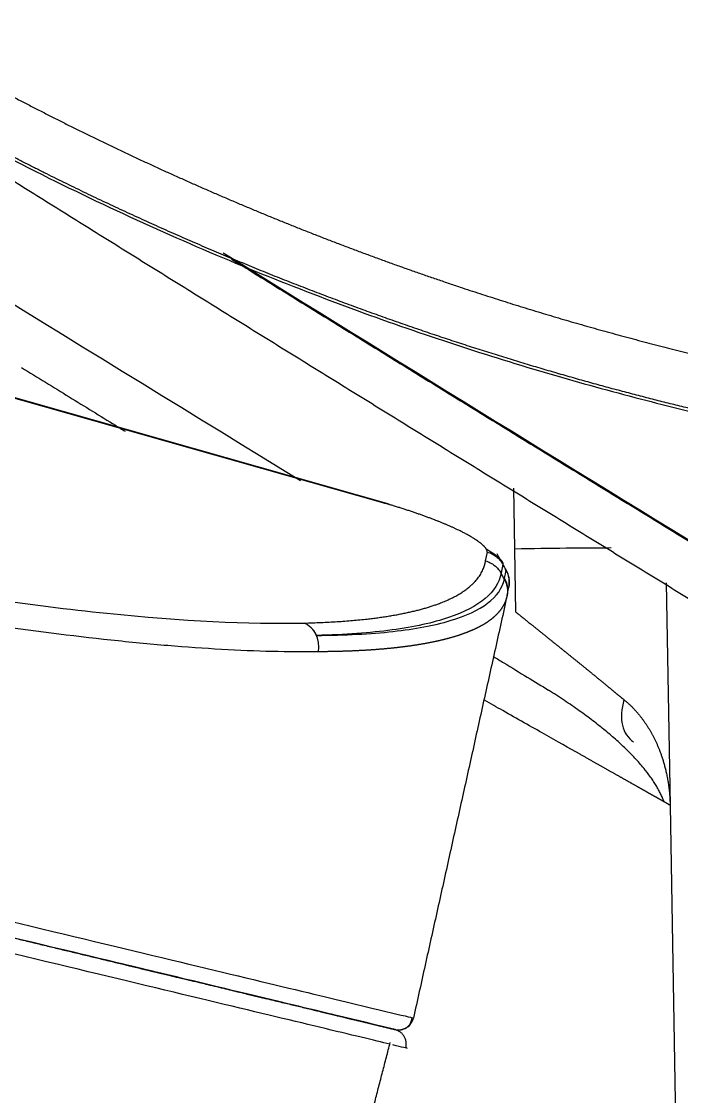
# Model space of a CAD drawing. Extents: x 86520 to 160660, y -2551 to 2752.
# Drawn here: x 89243.19 to 89256.21, y 1549.82 to 1571.03 of the extents above; entities that cross this region are included whole.
import ezdxf

# ---------------------------------------------------------------- set-up
doc = ezdxf.new("R2010")
doc.units = 0
doc.header["$LTSCALE"] = 10
doc.header["$MEASUREMENT"] = 0
doc.layers.add('1', color=7, linetype='CONTINUOUS')

msp = doc.modelspace()

# ---------------------------------------------------------------- linework, layer by layer
at = {"layer": '1', "color": 7, "linetype": 'CONTINUOUS'}
for p, q in [((89250.3235, 1561.533), (89195.0584, 1577.2226)), ((89250.4455, 1561.5062), (89195.0601, 1577.23)), ((89252.9226, 1560.6201), (89252.9016, 1561.8219)), ((89252.9443, 1559.378), (89252.9226, 1560.6201)), ((89252.3468, 1560.3869), (89252.3814, 1560.5605)), ((89252.6868, 1560.3192), (89252.652, 1560.1445)), ((89252.7219, 1560.04), (89252.7532, 1560.1974)), ((89252.7701, 1559.7005), (89252.8046, 1559.8734)), ((89255.9091, 1559.9518), (89255.9857, 1555.5626)), ((89252.7669, 1559.6857), (89252.7664, 1559.6835)), ((89252.768, 1559.6911), (89252.7669, 1559.6857)), ((89252.7701, 1559.7008), (89252.7699, 1559.7)), ((89255.9857, 1555.5626), (89256.0992, 1549.0621)), ((89247.6164, 1551.8468), (89248.0344, 1551.7465)), ((89247.6164, 1551.8466), (89247.9253, 1551.7725)), ((89248.2663, 1551.6921), (89247.692, 1551.8299)), ((89249.4086, 1551.4172), (89249.3083, 1551.4412)), ((89249.4269, 1551.4124), (89249.4313, 1551.4115)), ((89250.5569, 1551.1413), (89250.5606, 1551.1406)), ((89250.5669, 1551.1391), (89250.5706, 1551.1384))]:
    msp.add_line(p, q, dxfattribs=at)
for centre, major_axis, ratio, start_param, end_param in [((89252.8979, 1560.5677), (2.9995, 0.0524), 0.0173062, 0.8739656, 1.5622658), ((89248.6322, 1558.6863), (-0.0122, 0.4999), 0.8600443, 5.1696834, 5.9358656), ((89248.6322, 1558.6863), (0.0104, -0.4999), 0.8574085, 1.3674334, 2.7973782), ((89255.7837, 1557.6732), (0.5191, 0.8547), 0.6433046, 1.9700394, 3.1415927), ((89248.4206, 1551.6539), (1.0063, -0.2415), 0.0001291, 5.5338143, 6.2794059), ((89250.6306, 1551.4323), (0.0597, 0.294), 0.9999932, 3.106482, 4.6947316), ((89250.6269, 1551.4331), (0.0588, 0.2942), 0.9999943, 3.1032204, 3.1373672)]:
    msp.add_ellipse(centre, major_axis=major_axis, ratio=ratio, start_param=start_param, end_param=end_param, dxfattribs=at)
for points, degree, knots in [([(89145.2461, 1625.8156), (89150.4221, 1624.6563), (89155.3331, 1622.8892), (89162.3215, 1619.3717), (89164.5872, 1618.0531), (89168.9856, 1615.1106), (89171.0912, 1613.4787), (89181.798, 1605.634), (89190.4889, 1599.5472), (89215.4795, 1582.652), (89232.0111, 1572.193), (89248.6999, 1561.9708)], 3, [0, 0, 0, 0, 0.1300792, 0.1300792, 0.1951188, 0.1951188, 0.2601584, 0.2601584, 0.5203167, 0.5203167, 1, 1, 1, 1]), ([(89259.8546, 1557.4987), (89259.681, 1557.6046), (89259.3338, 1557.8163), (89258.8132, 1558.134), (89258.2926, 1558.4519), (89257.7722, 1558.77), (89257.2518, 1559.0883), (89256.7316, 1559.4067), (89256.2114, 1559.7253), (89255.6913, 1560.0441), (89255.1713, 1560.363), (89254.6515, 1560.6821), (89254.1317, 1561.0014), (89253.612, 1561.3209), (89253.0925, 1561.6406), (89252.573, 1561.9604), (89252.0536, 1562.2804), (89251.5344, 1562.6006), (89251.0152, 1562.921), (89250.4962, 1563.2416), (89249.9772, 1563.5624), (89249.4584, 1563.8833), (89248.9397, 1564.2045), (89248.4211, 1564.5258), (89247.9026, 1564.8474), (89247.3842, 1565.1691), (89246.866, 1565.491), (89246.3478, 1565.8131), (89245.8298, 1566.1354), (89245.3119, 1566.4579), (89244.7941, 1566.7806), (89244.2764, 1567.1035), (89243.7588, 1567.4267), (89243.2414, 1567.75), (89242.7241, 1568.0735), (89242.2069, 1568.3972), (89241.6898, 1568.7211), (89241.1729, 1569.0453), (89240.6561, 1569.3696), (89240.1394, 1569.6942), (89239.6228, 1570.019), (89239.1064, 1570.3439), (89238.5901, 1570.6691), (89238.0739, 1570.9946), (89237.5579, 1571.3202), (89237.042, 1571.646), (89236.5262, 1571.9721), (89236.0106, 1572.2984), (89235.4951, 1572.6249), (89234.9797, 1572.9516), (89234.4645, 1573.2786), (89233.9494, 1573.6058), (89233.4345, 1573.9332), (89232.9197, 1574.2608), (89232.405, 1574.5887), (89231.8905, 1574.9167), (89231.3762, 1575.2451), (89230.8619, 1575.5736), (89230.3479, 1575.9024), (89229.8339, 1576.2314), (89229.3202, 1576.5607), (89228.8065, 1576.8902), (89228.2931, 1577.2199), (89227.7797, 1577.5499), (89227.2666, 1577.8801), (89226.7535, 1578.2106), (89226.2407, 1578.5413), (89225.728, 1578.8722), (89225.2154, 1579.2034), (89224.703, 1579.5349), (89224.1908, 1579.8665), (89223.6787, 1580.1985), (89223.1668, 1580.5307), (89222.655, 1580.8631), (89222.1434, 1581.1958), (89221.632, 1581.5288), (89221.0736, 1581.8927), (89220.4681, 1582.2879), (89219.8156, 1582.7143), (89219.1631, 1583.1414), (89218.5106, 1583.569), (89217.8582, 1583.9973), (89217.2057, 1584.4262), (89216.5533, 1584.8558), (89215.9009, 1585.286), (89215.2485, 1585.7168), (89214.5961, 1586.1483), (89213.9438, 1586.5804), (89213.2915, 1587.0132), (89212.6393, 1587.4466), (89211.9871, 1587.8807), (89211.335, 1588.3155), (89210.6829, 1588.7509), (89210.0309, 1589.187), (89209.3789, 1589.6238), (89208.727, 1590.0612), (89208.0752, 1590.4994), (89207.4235, 1590.9382), (89206.7718, 1591.3778), (89206.1202, 1591.818), (89205.4687, 1592.259), (89204.8172, 1592.7007), (89204.1659, 1593.1431), (89203.5147, 1593.5862), (89202.8635, 1594.03), (89202.2125, 1594.4745), (89201.5615, 1594.9198), (89200.9107, 1595.3659), (89200.26, 1595.8127), (89199.6094, 1596.2602), (89198.9589, 1596.7085), (89198.3086, 1597.1575), (89197.6583, 1597.6073), (89197.0083, 1598.0579), (89196.3583, 1598.5092), (89195.7085, 1598.9613), (89195.0588, 1599.4142), (89194.4093, 1599.8679), (89193.7599, 1600.3223), (89193.1107, 1600.7776), (89192.4616, 1601.2337), (89191.8128, 1601.6906), (89191.164, 1602.1482), (89190.5155, 1602.6067), (89189.8671, 1603.066), (89189.2189, 1603.5262), (89188.5709, 1603.9872), (89187.923, 1604.449), (89187.2754, 1604.9116), (89186.6279, 1605.3751), (89185.9807, 1605.8394), (89185.3337, 1606.3046), (89184.6868, 1606.7707), (89184.0402, 1607.2375), (89183.6094, 1607.5494), (89183.394, 1607.7054)], 3, [0, 0, 0, 0, 0.006663, 0.0133262, 0.0199895, 0.0266528, 0.0333163, 0.0399799, 0.0466436, 0.0533074, 0.0599714, 0.0666354, 0.0732995, 0.0799637, 0.0866281, 0.0932925, 0.099957, 0.1066217, 0.1132864, 0.1199512, 0.1266161, 0.1332811, 0.1399462, 0.1466114, 0.1532767, 0.1599421, 0.1666076, 0.1732731, 0.1799388, 0.1866045, 0.1932703, 0.1999362, 0.2066022, 0.2132683, 0.2199345, 0.2266007, 0.233267, 0.2399334, 0.2465999, 0.2532665, 0.2599332, 0.2665999, 0.2732667, 0.2799336, 0.2866006, 0.2932676, 0.2999347, 0.3066019, 0.3132692, 0.3199365, 0.326604, 0.3332715, 0.339939, 0.3466067, 0.3532744, 0.3599422, 0.3666101, 0.373278, 0.3799461, 0.3866141, 0.3932823, 0.3999506, 0.4066189, 0.4132872, 0.4199557, 0.4266242, 0.4332928, 0.4399615, 0.4466302, 0.4532991, 0.459968, 0.4666369, 0.473306, 0.4799751, 0.4866442, 0.4933135, 0.4999828, 0.5084982, 0.5170173, 0.5255401, 0.5340666, 0.5425968, 0.5511307, 0.5596683, 0.5682096, 0.5767546, 0.5853033, 0.5938556, 0.6024117, 0.6109714, 0.6195349, 0.628102, 0.6366728, 0.6452473, 0.6538255, 0.6624074, 0.670993, 0.6795822, 0.6881752, 0.6967719, 0.7053722, 0.7139763, 0.722584, 0.7311955, 0.7398106, 0.7484295, 0.757052, 0.7656783, 0.7743083, 0.7829419, 0.7915793, 0.8002204, 0.8088653, 0.8175138, 0.8261661, 0.8348221, 0.8434819, 0.8521453, 0.8608125, 0.8694835, 0.8781582, 0.8868366, 0.8955188, 0.9042048, 0.9128945, 0.921588, 0.9302853, 0.9389864, 0.9476912, 0.9563998, 0.9651122, 0.9738285, 0.9825485, 0.9912723, 1, 1, 1, 1]), ([(89238.8452, 1571.9644), (89238.8783, 1571.9434), (89238.9443, 1571.9015), (89239.0437, 1571.8388), (89239.1432, 1571.7763), (89239.2429, 1571.714), (89239.3428, 1571.6518), (89239.4428, 1571.5898), (89239.5431, 1571.5279), (89239.6435, 1571.4662), (89239.7441, 1571.4047), (89239.8449, 1571.3434), (89239.9459, 1571.2822), (89240.0471, 1571.2212), (89240.1484, 1571.1603), (89240.25, 1571.0997), (89240.3517, 1571.0391), (89240.4536, 1570.9788), (89240.5556, 1570.9186), (89240.6579, 1570.8587), (89240.7603, 1570.7988), (89240.863, 1570.7392), (89240.9658, 1570.6797), (89241.0687, 1570.6204), (89241.1719, 1570.5613), (89241.2752, 1570.5024), (89241.3787, 1570.4436), (89241.4824, 1570.385), (89241.5863, 1570.3266), (89241.6904, 1570.2683), (89241.7946, 1570.2103), (89241.899, 1570.1524), (89242.0035, 1570.0947), (89242.1083, 1570.0372), (89242.2132, 1569.9798), (89242.3183, 1569.9227), (89242.4236, 1569.8657), (89242.529, 1569.8089), (89242.6347, 1569.7523), (89242.7405, 1569.6958), (89242.8464, 1569.6396), (89242.9526, 1569.5835), (89243.0589, 1569.5277), (89243.1653, 1569.472), (89243.272, 1569.4165), (89243.3788, 1569.3611), (89243.4858, 1569.306), (89243.593, 1569.2511), (89243.7003, 1569.1963), (89243.8078, 1569.1418), (89243.9155, 1569.0874), (89244.0233, 1569.0332), (89244.1313, 1568.9792), (89244.2395, 1568.9254), (89244.3478, 1568.8718), (89244.4563, 1568.8184), (89244.5649, 1568.7652), (89244.6738, 1568.7121), (89244.7828, 1568.6593), (89244.8919, 1568.6067), (89245.0012, 1568.5542), (89245.1107, 1568.502), (89245.2204, 1568.4499), (89245.3302, 1568.3981), (89245.4402, 1568.3464), (89245.5503, 1568.295), (89245.6606, 1568.2437), (89245.771, 1568.1927), (89245.8817, 1568.1418), (89245.9924, 1568.0912), (89246.1034, 1568.0407), (89246.2145, 1567.9905), (89246.3257, 1567.9404), (89246.4371, 1567.8906), (89246.5487, 1567.8409), (89246.6604, 1567.7915), (89246.7723, 1567.7423), (89246.8843, 1567.6933), (89246.9965, 1567.6445), (89247.1088, 1567.5959), (89247.2213, 1567.5475), (89247.334, 1567.4993), (89247.4468, 1567.4513), (89247.5598, 1567.4035), (89247.6729, 1567.356), (89247.7861, 1567.3086), (89247.8995, 1567.2615), (89248.0131, 1567.2146), (89248.1268, 1567.1679), (89248.2407, 1567.1214), (89248.3547, 1567.0751), (89248.4689, 1567.029), (89248.5832, 1566.9832), (89248.6976, 1566.9375), (89248.8123, 1566.8921), (89248.927, 1566.8469), (89249.0419, 1566.8019), (89249.157, 1566.7572), (89249.2722, 1566.7126), (89249.3875, 1566.6683), (89249.503, 1566.6242), (89249.6186, 1566.5803), (89249.7344, 1566.5367), (89249.8503, 1566.4932), (89249.9664, 1566.45), (89250.0826, 1566.407), (89250.1989, 1566.3643), (89250.3154, 1566.3217), (89250.432, 1566.2794), (89250.5488, 1566.2373), (89250.6657, 1566.1955), (89250.7828, 1566.1538), (89250.8999, 1566.1124), (89251.0173, 1566.0713), (89251.1347, 1566.0303), (89251.2523, 1565.9896), (89251.3701, 1565.9491), (89251.488, 1565.9089), (89251.606, 1565.8688), (89251.7241, 1565.829), (89251.8684, 1565.7808), (89252.039, 1565.7243), (89252.2362, 1565.6597), (89252.4339, 1565.5958), (89252.6321, 1565.5325), (89252.8309, 1565.4698), (89253.0303, 1565.4076), (89253.2302, 1565.3461), (89253.4307, 1565.2852), (89253.6317, 1565.2249), (89253.8333, 1565.1652), (89254.0355, 1565.1062), (89254.2381, 1565.0478), (89254.4414, 1564.99), (89254.6451, 1564.9328), (89254.8494, 1564.8763), (89255.0542, 1564.8204), (89255.2596, 1564.7651), (89255.4655, 1564.7105), (89255.6719, 1564.6566), (89255.8789, 1564.6033), (89256.0863, 1564.5507), (89256.2943, 1564.4987), (89256.5028, 1564.4474), (89256.7118, 1564.3968), (89256.9213, 1564.3468), (89257.1314, 1564.2975), (89257.3419, 1564.2489), (89257.5529, 1564.201), (89257.7645, 1564.1538), (89257.9765, 1564.1072), (89258.189, 1564.0614), (89258.4021, 1564.0163), (89258.6156, 1563.9718), (89258.8295, 1563.9281), (89259.044, 1563.8851), (89259.2589, 1563.8429), (89259.4743, 1563.8013), (89259.6902, 1563.7605), (89259.9065, 1563.7204), (89260.1233, 1563.6811), (89260.3405, 1563.6425), (89260.5582, 1563.6047), (89260.7764, 1563.5676), (89260.9949, 1563.5313), (89261.2139, 1563.4958), (89261.4334, 1563.461), (89261.6532, 1563.427), (89261.8735, 1563.3938), (89262.0942, 1563.3613), (89262.3154, 1563.3297), (89262.5369, 1563.2989), (89262.7588, 1563.2688), (89262.9812, 1563.2396), (89263.2039, 1563.2112), (89263.4271, 1563.1836), (89263.6506, 1563.1568), (89263.8745, 1563.1308), (89264.0988, 1563.1057), (89264.3235, 1563.0814), (89264.5485, 1563.058), (89264.7739, 1563.0354), (89264.9997, 1563.0137), (89265.2258, 1562.9928), (89265.4523, 1562.9728), (89265.6791, 1562.9536), (89265.8305, 1562.9416), (89265.9062, 1562.9356)], 3, [0, 0, 0, 0, 0.0040735, 0.0081495, 0.012228, 0.0163089, 0.0203922, 0.024478, 0.0285662, 0.0326568, 0.0367499, 0.0408454, 0.0449433, 0.0490436, 0.0531463, 0.0572514, 0.0613589, 0.0654688, 0.0695811, 0.0736958, 0.0778129, 0.0819323, 0.0860541, 0.0901783, 0.0943048, 0.0984337, 0.102565, 0.1066986, 0.1108345, 0.1149728, 0.1191134, 0.1232563, 0.1274015, 0.1315491, 0.135699, 0.1398511, 0.1440056, 0.1481624, 0.1523214, 0.1564828, 0.1606464, 0.1648123, 0.1689805, 0.1731509, 0.1773236, 0.1814986, 0.1856758, 0.1898552, 0.1940369, 0.1982209, 0.202407, 0.2065954, 0.2107859, 0.2149787, 0.2191737, 0.2233709, 0.2275703, 0.2317719, 0.2359757, 0.2401816, 0.2443897, 0.2486, 0.2528125, 0.2570271, 0.2612438, 0.2654627, 0.2696838, 0.2739069, 0.2781322, 0.2823597, 0.2865892, 0.2908208, 0.2950546, 0.2992905, 0.3035284, 0.3077684, 0.3120106, 0.3162548, 0.320501, 0.3247494, 0.3289998, 0.3332522, 0.3375067, 0.3417633, 0.3460219, 0.3502825, 0.3545451, 0.3588098, 0.3630765, 0.3673452, 0.3716159, 0.3758886, 0.3801633, 0.3844399, 0.3887186, 0.3929992, 0.3972818, 0.4015664, 0.405853, 0.4101415, 0.4144319, 0.4187243, 0.4230187, 0.427315, 0.4316133, 0.4359135, 0.4402157, 0.4445198, 0.4488258, 0.4531338, 0.4574437, 0.4617555, 0.4660692, 0.4703849, 0.4747025, 0.479022, 0.4833434, 0.4876667, 0.491992, 0.4963191, 0.5006482, 0.5078347, 0.5150336, 0.5222448, 0.5294683, 0.5367042, 0.5439522, 0.5512126, 0.5584851, 0.5657698, 0.5730667, 0.5803757, 0.5876969, 0.5950301, 0.6023754, 0.6097328, 0.6171021, 0.6244835, 0.6318769, 0.6392822, 0.6466994, 0.6541285, 0.6615695, 0.6690224, 0.6764871, 0.6839636, 0.6914518, 0.6989519, 0.7064636, 0.7139871, 0.7215221, 0.7290688, 0.7366269, 0.7441965, 0.7517775, 0.7593698, 0.7669733, 0.774588, 0.7822138, 0.7898507, 0.7974986, 0.8051574, 0.812827, 0.8205075, 0.8281987, 0.8359006, 0.8436131, 0.8513361, 0.8590696, 0.8668136, 0.8745679, 0.8823326, 0.8901075, 0.8978925, 0.9056877, 0.913493, 0.9213083, 0.9291336, 0.9369687, 0.9448137, 0.9526685, 0.9605331, 0.9684073, 0.9762911, 0.9841846, 0.9920876, 1, 1, 1, 1]), ([(89238.268, 1571.0247), (89239.0063, 1570.5558), (89239.7427, 1570.1108), (89241.2073, 1569.2666), (89241.9355, 1568.8675), (89243.3794, 1568.1132), (89244.0952, 1567.7579), (89245.5107, 1567.0889), (89246.2104, 1566.7751), (89247.5904, 1566.1863), (89248.2706, 1565.9113), (89249.6088, 1565.3974), (89250.2668, 1565.1585), (89251.5577, 1564.7138), (89252.1908, 1564.5081), (89253.4298, 1564.1268), (89254.0358, 1563.9513), (89255.2189, 1563.6277), (89255.7961, 1563.4795), (89256.9199, 1563.2078), (89257.4667, 1563.0841), (89258.5287, 1562.8586), (89259.0438, 1562.7566), (89260.0417, 1562.5719), (89260.5243, 1562.489), (89261.4564, 1562.3399), (89261.9058, 1562.2737), (89262.7708, 1562.1553), (89263.1864, 1562.1033), (89263.9835, 1562.0111), (89264.3649, 1561.9711), (89265.0934, 1561.901), (89265.4404, 1561.871), (89265.7702, 1561.845)], 3, [0, 0, 0, 0, 0.0625, 0.0625, 0.125, 0.125, 0.1875, 0.1875, 0.25, 0.25, 0.3125, 0.3125, 0.375, 0.375, 0.4375, 0.4375, 0.5, 0.5, 0.5625, 0.5625, 0.625, 0.625, 0.6875, 0.6875, 0.75, 0.75, 0.8125, 0.8125, 0.875, 0.875, 0.9375, 0.9375, 1, 1, 1, 1]), ([(89265.7998, 1561.8925), (89265.7701, 1561.8948), (89265.7104, 1561.8995), (89265.6204, 1561.9068), (89265.5296, 1561.9143), (89265.4379, 1561.922), (89265.3454, 1561.9299), (89265.252, 1561.938), (89265.1577, 1561.9464), (89265.0626, 1561.9549), (89264.9667, 1561.9637), (89264.8699, 1561.9728), (89264.7722, 1561.9821), (89264.6737, 1561.9916), (89264.5744, 1562.0014), (89264.4741, 1562.0114), (89264.3731, 1562.0217), (89264.2712, 1562.0322), (89264.1684, 1562.043), (89264.0648, 1562.0541), (89263.9603, 1562.0655), (89263.855, 1562.0771), (89263.7488, 1562.089), (89263.6418, 1562.1012), (89263.534, 1562.1137), (89263.4253, 1562.1265), (89263.3157, 1562.1396), (89263.2053, 1562.153), (89263.0941, 1562.1667), (89262.982, 1562.1808), (89262.8691, 1562.1951), (89262.7553, 1562.2098), (89262.6407, 1562.2248), (89262.5253, 1562.2402), (89262.409, 1562.2559), (89262.2919, 1562.2719), (89262.1739, 1562.2883), (89262.0551, 1562.305), (89261.9355, 1562.3222), (89261.815, 1562.3396), (89261.6937, 1562.3575), (89261.5716, 1562.3757), (89261.4486, 1562.3943), (89261.3249, 1562.4133), (89261.2002, 1562.4327), (89261.0748, 1562.4525), (89260.9485, 1562.4727), (89260.8215, 1562.4933), (89260.6935, 1562.5144), (89260.5648, 1562.5358), (89260.4353, 1562.5577), (89260.3049, 1562.58), (89260.1737, 1562.6027), (89260.0417, 1562.6259), (89259.9089, 1562.6495), (89259.7753, 1562.6736), (89259.6409, 1562.6982), (89259.5056, 1562.7232), (89259.3696, 1562.7487), (89259.2328, 1562.7747), (89259.0951, 1562.8011), (89258.9567, 1562.828), (89258.8174, 1562.8555), (89258.6774, 1562.8834), (89258.5366, 1562.9119), (89258.3949, 1562.9408), (89258.2525, 1562.9703), (89258.1093, 1563.0003), (89257.9654, 1563.0308), (89257.8206, 1563.0619), (89257.6751, 1563.0935), (89257.5287, 1563.1257), (89257.3816, 1563.1584), (89257.2338, 1563.1917), (89257.0851, 1563.2255), (89256.9357, 1563.26), (89256.7856, 1563.295), (89256.6347, 1563.3306), (89256.483, 1563.3668), (89256.3305, 1563.4035), (89256.1774, 1563.4409), (89256.0234, 1563.4789), (89255.8687, 1563.5176), (89255.7133, 1563.5568), (89255.5572, 1563.5967), (89255.4003, 1563.6372), (89255.2426, 1563.6784), (89255.0843, 1563.7202), (89254.9252, 1563.7626), (89254.7654, 1563.8058), (89254.6049, 1563.8496), (89254.4436, 1563.8941), (89254.2817, 1563.9392), (89254.119, 1563.9851), (89253.9556, 1564.0316), (89253.7916, 1564.0789), (89253.6268, 1564.1268), (89253.4614, 1564.1755), (89253.2953, 1564.2249), (89253.1284, 1564.275), (89252.9609, 1564.3259), (89252.7928, 1564.3775), (89252.6239, 1564.4298), (89252.4544, 1564.4829), (89252.2843, 1564.5368), (89252.1134, 1564.5914), (89251.942, 1564.6468), (89251.7699, 1564.703), (89251.5971, 1564.76), (89251.4237, 1564.8177), (89251.2497, 1564.8763), (89251.075, 1564.9357), (89250.8998, 1564.9959), (89250.7239, 1565.0569), (89250.5474, 1565.1187), (89250.3703, 1565.1814), (89250.1925, 1565.2449), (89250.0142, 1565.3092), (89249.8354, 1565.3744), (89249.6559, 1565.4405), (89249.4758, 1565.5074), (89249.2952, 1565.5752), (89249.114, 1565.6439), (89248.9323, 1565.7135), (89248.75, 1565.7839), (89248.5671, 1565.8553), (89248.3837, 1565.9275), (89248.1998, 1566.0007), (89248.0154, 1566.0748), (89247.8304, 1566.1498), (89247.6449, 1566.2257), (89247.4589, 1566.3026), (89247.2724, 1566.3804), (89247.0854, 1566.4592), (89246.8979, 1566.5389), (89246.71, 1566.6195), (89246.5215, 1566.7012), (89246.3326, 1566.7838), (89246.1433, 1566.8674), (89245.9535, 1566.9519), (89245.7632, 1567.0375), (89245.5725, 1567.124), (89245.3814, 1567.2116), (89245.1898, 1567.3002), (89244.9979, 1567.3897), (89244.8055, 1567.4803), (89244.6127, 1567.5719), (89244.4195, 1567.6646), (89244.226, 1567.7583), (89244.0321, 1567.853), (89243.8378, 1567.9488), (89243.6431, 1568.0456), (89243.4482, 1568.1435), (89243.2528, 1568.2424), (89243.0571, 1568.3424), (89242.8612, 1568.4435), (89242.6648, 1568.5457), (89242.4682, 1568.6489), (89242.2713, 1568.7533), (89242.0741, 1568.8587), (89241.8766, 1568.9652), (89241.6789, 1569.0728), (89241.4808, 1569.1816), (89241.2826, 1569.2914), (89241.084, 1569.4024), (89240.8853, 1569.5145), (89240.6863, 1569.6277), (89240.4871, 1569.742), (89240.2877, 1569.8575), (89240.0881, 1569.9741), (89239.8884, 1570.0919), (89239.6884, 1570.2108), (89239.4883, 1570.3309), (89239.288, 1570.4521), (89239.0876, 1570.5745), (89238.887, 1570.698), (89238.6863, 1570.8228), (89238.4855, 1570.9486), (89238.3518, 1571.0333), (89238.2849, 1571.0757)], 3, [0, 0, 0, 0, 0.0030521, 0.006134, 0.0092454, 0.0123866, 0.0155575, 0.018758, 0.0219883, 0.0252483, 0.028538, 0.0318575, 0.0352067, 0.0385856, 0.0419944, 0.0454329, 0.0489012, 0.0523993, 0.0559272, 0.0594849, 0.0630724, 0.0666898, 0.070337, 0.074014, 0.0777209, 0.0814576, 0.0852243, 0.0890207, 0.0928471, 0.0967034, 0.1005895, 0.1045056, 0.1084515, 0.1124274, 0.1164332, 0.1204689, 0.1245345, 0.1286301, 0.1327556, 0.136911, 0.1410964, 0.1453117, 0.149557, 0.1538323, 0.1581375, 0.1624727, 0.1668378, 0.1712329, 0.175658, 0.180113, 0.184598, 0.189113, 0.1936579, 0.1982329, 0.2028377, 0.2074726, 0.2121374, 0.2168322, 0.221557, 0.2263117, 0.2310964, 0.235911, 0.2407556, 0.2456301, 0.2505346, 0.255469, 0.2604333, 0.2654276, 0.2704518, 0.2755059, 0.2805899, 0.2857038, 0.2908476, 0.2960213, 0.3012248, 0.3064582, 0.3117215, 0.3170146, 0.3223375, 0.3276902, 0.3330728, 0.3384851, 0.3439272, 0.3493991, 0.3549007, 0.360432, 0.3659931, 0.3715838, 0.3772042, 0.3828543, 0.388534, 0.3942433, 0.3999823, 0.4057508, 0.4115488, 0.4173765, 0.4232336, 0.4291202, 0.4350362, 0.4409817, 0.4469566, 0.4529609, 0.4589946, 0.4650576, 0.4711498, 0.4772714, 0.4834222, 0.4896021, 0.4958113, 0.5020496, 0.508317, 0.5146135, 0.520939, 0.5272935, 0.533677, 0.5400894, 0.5465307, 0.5530008, 0.5594997, 0.5660274, 0.5725838, 0.5791689, 0.5857826, 0.5924249, 0.5990957, 0.605795, 0.6125228, 0.6192789, 0.6260634, 0.6328762, 0.6397172, 0.6465864, 0.6534837, 0.6604091, 0.6673626, 0.6743439, 0.6813532, 0.6883904, 0.6954553, 0.7025479, 0.7096682, 0.7168161, 0.7239915, 0.7311943, 0.7384246, 0.7456822, 0.752967, 0.7602791, 0.7676182, 0.7749844, 0.7823776, 0.7897977, 0.7972445, 0.8047182, 0.8122185, 0.8197453, 0.8272987, 0.8348785, 0.8424846, 0.850117, 0.8577756, 0.8654602, 0.8731708, 0.8809074, 0.8886697, 0.8964578, 0.9042715, 0.9121108, 0.9199755, 0.9278655, 0.9357808, 0.9437212, 0.9516867, 0.9596772, 0.9676925, 0.9757325, 0.9837972, 0.9918864, 1, 1, 1, 1]), ([(89247.3372, 1566.3401), (89247.4475, 1566.2716), (89247.723, 1566.1005), (89248.1641, 1565.8269), (89248.6608, 1565.519), (89249.1584, 1565.2108), (89249.657, 1564.9022), (89250.1566, 1564.5932), (89250.6571, 1564.2838), (89251.1587, 1563.9741), (89251.6613, 1563.664), (89252.1648, 1563.3535), (89252.6694, 1563.0427), (89253.1749, 1562.7315), (89253.6814, 1562.4199), (89254.1889, 1562.1079), (89254.6974, 1561.7956), (89255.2068, 1561.4828), (89255.7173, 1561.1697), (89256.2287, 1560.8563), (89256.7412, 1560.5424), (89257.2546, 1560.2282), (89257.769, 1559.9136), (89258.2844, 1559.5986), (89258.8007, 1559.2832), (89259.3181, 1558.9675), (89259.8364, 1558.6514), (89260.1823, 1558.4406), (89260.3554, 1558.3351)], 3, [0, 0, 0, 0, 0.0255003, 0.0636673, 0.101902, 0.1402045, 0.1785748, 0.2170129, 0.2555187, 0.2940922, 0.3327336, 0.3714426, 0.4102195, 0.4490641, 0.4879764, 0.5269565, 0.5660043, 0.6051198, 0.6443031, 0.6835541, 0.7228729, 0.7622593, 0.8017135, 0.8412354, 0.880825, 0.9204823, 0.9602073, 1, 1, 1, 1]), ([(89243.1949, 1564.2029), (89243.1957, 1564.2024), (89243.512, 1564.0074), (89244.135, 1563.6234), (89244.8109, 1563.2074), (89245.1744, 1562.9838), (89245.2377, 1562.9449)], 3, [0, 0, 0, 0, 0.0011923, 0.4562443, 0.9050677, 1, 1, 1, 1]), ([(89228.0753, 1562.8292), (89232.1687, 1561.6659), (89236.2974, 1560.7024), (89241.6861, 1559.7491), (89243.3798, 1559.5066), (89246.3698, 1559.2017), (89247.6671, 1559.137), (89248.7671, 1559.1599)], 3, [0, 0, 0, 0, 0.5, 0.5, 0.75, 0.75, 1, 1, 1, 1]), ([(89249.0541, 1558.5941), (89248.4676, 1558.5848), (89247.8261, 1558.6007), (89246.7965, 1558.6589), (89246.442, 1558.684), (89245.7129, 1558.745), (89245.3382, 1558.781), (89244.1875, 1558.9043), (89243.3851, 1559.007), (89242.1443, 1559.188), (89241.7245, 1559.2529), (89241.0872, 1559.3565), (89240.7667, 1559.4099), (89240.3899, 1559.4748), (89240.2008, 1559.508), (89240.106, 1559.5247), (89240.0586, 1559.5331), (89240.0349, 1559.5373), (89240.0231, 1559.5394), (89240.0171, 1559.5405), (89240.0142, 1559.541), (89240.0129, 1559.5412), (89240.0121, 1559.5414), (89240.0117, 1559.5414), (89239.0863, 1559.7062), (89238.1301, 1559.8911), (89236.1708, 1560.2979), (89234.1649, 1560.7415), (89232.1014, 1561.25), (89230.0268, 1561.7867), (89228.9839, 1562.0692), (89227.9443, 1562.3637)], 3, [0, 0, 0, 0, 0.125, 0.125, 0.1875, 0.1875, 0.25, 0.25, 0.375, 0.375, 0.4375, 0.4375, 0.46875, 0.484375, 0.4921875, 0.4960938, 0.4980469, 0.4990234, 0.4995117, 0.4997559, 0.4998779, 0.499939, 0.499939, 0.5, 0.5, 0.625, 0.625, 0.75, 0.875, 0.875, 1, 1, 1, 1]), ([(89252.3805, 1560.5608), (89252.38, 1560.5994), (89252.3022, 1560.6973), (89252.1512, 1560.8106), (89251.9298, 1560.9373), (89251.7887, 1561.0042), (89251.5016, 1561.1402), (89251.1228, 1561.277), (89250.7388, 1561.4157), (89250.3235, 1561.533)], 2, [0, 0, 0, 0.125, 0.25, 0.375, 0.5, 0.5, 0.75, 0.75, 1, 1, 1]), ([(89252.3692, 1560.6151), (89252.425, 1560.583), (89252.4737, 1560.5522), (89252.6316, 1560.4411), (89252.6908, 1560.3717), (89252.6861, 1560.3203)], 3, [0, 0, 0, 0, 0.2625369, 0.2625369, 1, 1, 1, 1]), ([(89252.3805, 1560.5608), (89252.4119, 1560.5522), (89252.4431, 1560.5403), (89252.503, 1560.5103), (89252.5317, 1560.4921), (89252.5847, 1560.4504), (89252.609, 1560.4268), (89252.6519, 1560.3759), (89252.6705, 1560.3486), (89252.686, 1560.3204)], 3, [0, 0, 0, 0, 0.25, 0.25, 0.5, 0.5, 0.75, 0.75, 1, 1, 1, 1]), ([(89248.7671, 1559.1599), (89249.5974, 1559.1802), (89250.2446, 1559.2693), (89250.8879, 1559.3579), (89251.7911, 1559.6683), (89252.2972, 1560.1068), (89252.3468, 1560.3869)], 2, [0, 0, 0, 0.25, 0.25, 0.5, 0.75, 1, 1, 1]), ([(89252.3468, 1560.3869), (89252.3791, 1560.3778), (89252.4104, 1560.3655), (89252.4699, 1560.3351), (89252.4981, 1560.3169), (89252.5504, 1560.2754), (89252.5744, 1560.252), (89252.6172, 1560.2011), (89252.6361, 1560.1735), (89252.6519, 1560.1444)], 3, [0, 0, 0, 0, 0.25, 0.25, 0.5, 0.5, 0.75, 0.75, 1, 1, 1, 1]), ([(89252.652, 1560.1445), (89252.5832, 1559.7706), (89252.229, 1559.4753), (89251.3095, 1559.164), (89250.9384, 1559.0826), (89250.0696, 1558.9653), (89249.572, 1558.9294), (89249.0126, 1558.9165)], 3, [0, 0, 0, 0, 0.5, 0.5, 0.75, 0.75, 1, 1, 1, 1]), ([(89249.0126, 1558.9165), (89249.5765, 1558.9195), (89250.0791, 1558.9454), (89250.9584, 1559.0426), (89251.3352, 1559.1138), (89252.2721, 1559.3944), (89252.6384, 1559.6692), (89252.7182, 1560.0229)], 3, [0, 0, 0, 0, 0.25, 0.25, 0.5, 0.5, 1, 1, 1, 1]), ([(89252.7219, 1560.04), (89252.7499, 1559.9886), (89252.7686, 1559.9322), (89252.785, 1559.8168), (89252.7827, 1559.7577), (89252.7701, 1559.7008)], 3, [0, 0, 0, 0, 0.5, 0.5, 1, 1, 1, 1]), ([(89252.7272, 1559.5641), (89252.7255, 1559.5603), (89252.7221, 1559.5527), (89252.7167, 1559.5413), (89252.7112, 1559.53), (89252.7054, 1559.5188), (89252.6994, 1559.5076), (89252.6931, 1559.4966), (89252.6867, 1559.4856), (89252.6801, 1559.4747), (89252.6732, 1559.4639), (89252.6661, 1559.4532), (89252.6589, 1559.4425), (89252.6514, 1559.4319), (89252.6437, 1559.4215), (89252.6358, 1559.411), (89252.6277, 1559.4007), (89252.6195, 1559.3905), (89252.611, 1559.3803), (89252.6023, 1559.3702), (89252.5934, 1559.3602), (89252.5843, 1559.3503), (89252.575, 1559.3404), (89252.5656, 1559.3306), (89252.5559, 1559.321), (89252.546, 1559.3113), (89252.536, 1559.3018), (89252.5258, 1559.2923), (89252.5153, 1559.2829), (89252.5047, 1559.2736), (89252.4939, 1559.2644), (89252.4829, 1559.2552), (89252.4718, 1559.2461), (89252.4604, 1559.2371), (89252.4489, 1559.2282), (89252.4372, 1559.2193), (89252.4253, 1559.2105), (89252.4132, 1559.2018), (89252.4009, 1559.1932), (89252.3885, 1559.1846), (89252.3759, 1559.1761), (89252.3631, 1559.1677), (89252.3502, 1559.1594), (89252.3371, 1559.1511), (89252.3238, 1559.1429), (89252.3103, 1559.1348), (89252.2967, 1559.1267), (89252.2829, 1559.1187), (89252.2689, 1559.1108), (89252.2548, 1559.103), (89252.2405, 1559.0952), (89252.226, 1559.0875), (89252.2114, 1559.0799), (89252.1966, 1559.0723), (89252.1817, 1559.0648), (89252.1666, 1559.0574), (89252.1513, 1559.0501), (89252.1359, 1559.0428), (89252.1203, 1559.0356), (89252.1046, 1559.0284), (89252.0887, 1559.0213), (89252.0727, 1559.0143), (89252.0565, 1559.0074), (89252.0402, 1559.0005), (89252.0237, 1558.9937), (89252.0071, 1558.987), (89251.9903, 1558.9803), (89251.9734, 1558.9737), (89251.9563, 1558.9671), (89251.9391, 1558.9607), (89251.9217, 1558.9543), (89251.9042, 1558.9479), (89251.8866, 1558.9416), (89251.8688, 1558.9354), (89251.8509, 1558.9293), (89251.8328, 1558.9232), (89251.8146, 1558.9172), (89251.7963, 1558.9112), (89251.7778, 1558.9053), (89251.7592, 1558.8995), (89251.7404, 1558.8937), (89251.7216, 1558.888), (89251.7026, 1558.8824), (89251.6834, 1558.8768), (89251.6642, 1558.8713), (89251.6448, 1558.8659), (89251.6253, 1558.8605), (89251.6056, 1558.8551), (89251.5858, 1558.8499), (89251.5659, 1558.8447), (89251.5459, 1558.8395), (89251.5258, 1558.8344), (89251.5055, 1558.8294), (89251.4851, 1558.8244), (89251.4646, 1558.8195), (89251.444, 1558.8147), (89251.4233, 1558.8099), (89251.4024, 1558.8052), (89251.3815, 1558.8005), (89251.3604, 1558.7959), (89251.3392, 1558.7914), (89251.3179, 1558.7869), (89251.2964, 1558.7825), (89251.2749, 1558.7781), (89251.2532, 1558.7738), (89251.2315, 1558.7695), (89251.2096, 1558.7653), (89251.1877, 1558.7612), (89251.1656, 1558.7571), (89251.1434, 1558.753), (89251.1211, 1558.7491), (89251.0987, 1558.7452), (89251.0762, 1558.7413), (89251.0536, 1558.7375), (89251.0309, 1558.7337), (89251.0081, 1558.73), (89250.9852, 1558.7264), (89250.9622, 1558.7228), (89250.9392, 1558.7193), (89250.916, 1558.7158), (89250.8927, 1558.7124), (89250.8693, 1558.709), (89250.8458, 1558.7057), (89250.8223, 1558.7025), (89250.7986, 1558.6993), (89250.7749, 1558.6961), (89250.751, 1558.693), (89250.7271, 1558.69), (89250.7031, 1558.687), (89250.679, 1558.684), (89250.6548, 1558.6811), (89250.6305, 1558.6783), (89250.6062, 1558.6755), (89250.5817, 1558.6728), (89250.5572, 1558.6701), (89250.5326, 1558.6674), (89250.5079, 1558.6649), (89250.4832, 1558.6623), (89250.4583, 1558.6598), (89250.4334, 1558.6574), (89250.4084, 1558.655), (89250.3834, 1558.6527), (89250.3582, 1558.6504), (89250.333, 1558.6482), (89250.3077, 1558.646), (89250.2824, 1558.6438), (89250.2569, 1558.6418), (89250.2314, 1558.6397), (89250.2059, 1558.6377), (89250.1802, 1558.6358), (89250.1545, 1558.6339), (89250.1287, 1558.632), (89250.1029, 1558.6302), (89250.077, 1558.6284), (89250.0511, 1558.6267), (89250.025, 1558.6251), (89249.9989, 1558.6234), (89249.9728, 1558.6219), (89249.9466, 1558.6203), (89249.9203, 1558.6189), (89249.894, 1558.6174), (89249.8676, 1558.616), (89249.8412, 1558.6147), (89249.8147, 1558.6134), (89249.7882, 1558.6121), (89249.7616, 1558.6109), (89249.7349, 1558.6097), (89249.7082, 1558.6086), (89249.6815, 1558.6075), (89249.6547, 1558.6065), (89249.6278, 1558.6055), (89249.6009, 1558.6045), (89249.574, 1558.6036), (89249.547, 1558.6027), (89249.5199, 1558.6019), (89249.4929, 1558.6011), (89249.4657, 1558.6004), (89249.4386, 1558.5997), (89249.4114, 1558.599), (89249.3841, 1558.5984), (89249.3568, 1558.5978), (89249.3295, 1558.5973), (89249.3021, 1558.5968), (89249.2747, 1558.5963), (89249.2473, 1558.5959), (89249.2198, 1558.5955), (89249.1922, 1558.5952), (89249.1647, 1558.5949), (89249.1371, 1558.5946), (89249.1095, 1558.5944), (89249.0818, 1558.5942), (89249.0633, 1558.5942), (89249.0541, 1558.5941)], 3, [0, 0, 0, 0, 0.006183, 0.0123682, 0.0185435, 0.024709, 0.0308646, 0.0370103, 0.0431462, 0.0492722, 0.0553884, 0.0614947, 0.0675912, 0.0736778, 0.0797546, 0.0858215, 0.0918785, 0.0979257, 0.1039631, 0.1099906, 0.1160082, 0.122016, 0.1280139, 0.134002, 0.1399803, 0.1459487, 0.1519072, 0.1578559, 0.1637947, 0.1697237, 0.1756428, 0.1815521, 0.1874516, 0.1933411, 0.1992209, 0.2050907, 0.2109507, 0.2168009, 0.2226412, 0.2284717, 0.2342923, 0.240103, 0.2459039, 0.2516949, 0.2574761, 0.2632474, 0.2690089, 0.2747605, 0.2805022, 0.2862341, 0.2919561, 0.2976683, 0.3033706, 0.309063, 0.3147456, 0.3204183, 0.3260811, 0.3317341, 0.3373772, 0.3430105, 0.3486339, 0.3542474, 0.3598511, 0.3654449, 0.3710288, 0.3766029, 0.3821671, 0.3877214, 0.3932659, 0.3988005, 0.4043252, 0.40984, 0.415345, 0.4208401, 0.4263254, 0.4318008, 0.4372663, 0.4427219, 0.4481677, 0.4536036, 0.4590296, 0.4644458, 0.4698521, 0.4752485, 0.480635, 0.4860117, 0.4913785, 0.4967355, 0.5020825, 0.5074197, 0.5127471, 0.5180645, 0.5233721, 0.5286699, 0.5339577, 0.5392357, 0.5445038, 0.5497621, 0.5550105, 0.560249, 0.5654776, 0.5706964, 0.5759053, 0.5811044, 0.5862936, 0.5914729, 0.5966424, 0.601802, 0.6069517, 0.6120916, 0.6172216, 0.6223418, 0.6274521, 0.6325525, 0.6376431, 0.6427239, 0.6477948, 0.6528558, 0.657907, 0.6629483, 0.6679797, 0.6730014, 0.6780131, 0.6830151, 0.6880072, 0.6929894, 0.6979618, 0.7029243, 0.707877, 0.7128198, 0.7177527, 0.7226757, 0.7275889, 0.7324921, 0.7373855, 0.742269, 0.7471426, 0.7520064, 0.7568603, 0.7617042, 0.7665384, 0.7713626, 0.776177, 0.7809815, 0.7857761, 0.7905609, 0.7953358, 0.8001008, 0.804856, 0.8096013, 0.8143367, 0.8190623, 0.823778, 0.8284838, 0.8331798, 0.8378659, 0.8425422, 0.8472085, 0.8518651, 0.8565117, 0.8611485, 0.8657755, 0.8703926, 0.8749998, 0.8795972, 0.8841847, 0.8887623, 0.8933301, 0.897888, 0.9024361, 0.9069743, 0.9115027, 0.9160212, 0.9205298, 0.9250286, 0.9295176, 0.9339966, 0.9384659, 0.9429252, 0.9473747, 0.9518144, 0.9562442, 0.9606641, 0.9650742, 0.9694744, 0.9738648, 0.9782453, 0.9826159, 0.9869767, 0.9913277, 0.9956688, 1, 1, 1, 1]), ([(89252.7664, 1559.6835), (89252.7654, 1559.6794), (89252.7635, 1559.6712), (89252.7604, 1559.659), (89252.757, 1559.6468), (89252.7535, 1559.6347), (89252.7497, 1559.6228), (89252.7456, 1559.6109), (89252.7414, 1559.5991), (89252.7369, 1559.5873), (89252.7322, 1559.5757), (89252.7289, 1559.568), (89252.7272, 1559.5641), (89252.7272, 1559.5641)], 3, [0, 0, 0, 0, 0.1006921, 0.2012261, 0.3016021, 0.4018201, 0.5018802, 0.6017822, 0.7015264, 0.8011127, 0.9005411, 0.9998117, 1, 1, 1, 1]), ([(89252.9443, 1559.378), (89252.9538, 1559.3703), (89252.9727, 1559.3549), (89253.001, 1559.3318), (89253.0292, 1559.309), (89253.0572, 1559.2862), (89253.0851, 1559.2636), (89253.1129, 1559.2411), (89253.1406, 1559.2187), (89253.1681, 1559.1964), (89253.1955, 1559.1743), (89253.2227, 1559.1523), (89253.2498, 1559.1305), (89253.2767, 1559.1088), (89253.3036, 1559.0872), (89253.3302, 1559.0657), (89253.3567, 1559.0444), (89253.3831, 1559.0232), (89253.4093, 1559.0022), (89253.4353, 1558.9812), (89253.4612, 1558.9604), (89253.487, 1558.9398), (89253.5125, 1558.9192), (89253.538, 1558.8988), (89253.5632, 1558.8785), (89253.5883, 1558.8584), (89253.6133, 1558.8384), (89253.638, 1558.8185), (89253.6626, 1558.7987), (89253.6871, 1558.7791), (89253.7113, 1558.7596), (89253.7355, 1558.7403), (89253.7594, 1558.7211), (89253.7832, 1558.702), (89253.8068, 1558.683), (89253.8302, 1558.6642), (89253.8534, 1558.6455), (89253.8765, 1558.6269), (89253.8994, 1558.6085), (89253.9222, 1558.5902), (89253.9447, 1558.572), (89253.9671, 1558.554), (89253.9893, 1558.5361), (89254.0114, 1558.5183), (89254.0332, 1558.5007), (89254.0549, 1558.4832), (89254.0764, 1558.4658), (89254.0978, 1558.4485), (89254.1189, 1558.4314), (89254.1399, 1558.4144), (89254.1607, 1558.3976), (89254.1813, 1558.3809), (89254.2018, 1558.3643), (89254.2221, 1558.3478), (89254.2422, 1558.3315), (89254.2621, 1558.3153), (89254.2818, 1558.2993), (89254.3014, 1558.2834), (89254.3208, 1558.2676), (89254.34, 1558.2519), (89254.359, 1558.2364), (89254.3779, 1558.221), (89254.3966, 1558.2058), (89254.4151, 1558.1906), (89254.4334, 1558.1757), (89254.4516, 1558.1608), (89254.4696, 1558.1461), (89254.4874, 1558.1315), (89254.505, 1558.117), (89254.5225, 1558.1027), (89254.5398, 1558.0885), (89254.5569, 1558.0745), (89254.5739, 1558.0605), (89254.5906, 1558.0468), (89254.6072, 1558.0331), (89254.6237, 1558.0196), (89254.6399, 1558.0062), (89254.656, 1557.9929), (89254.672, 1557.9798), (89254.6877, 1557.9668), (89254.7033, 1557.954), (89254.7188, 1557.9413), (89254.734, 1557.9287), (89254.7491, 1557.9162), (89254.764, 1557.9039), (89254.7788, 1557.8917), (89254.7934, 1557.8797), (89254.8079, 1557.8678), (89254.8222, 1557.856), (89254.8363, 1557.8443), (89254.8502, 1557.8328), (89254.864, 1557.8215), (89254.8777, 1557.8102), (89254.8912, 1557.7991), (89254.9045, 1557.7881), (89254.9177, 1557.7773), (89254.9307, 1557.7666), (89254.9436, 1557.756), (89254.9563, 1557.7456), (89254.9689, 1557.7353), (89254.9813, 1557.7251), (89254.9936, 1557.7151), (89255.0057, 1557.7052), (89255.0176, 1557.6954), (89255.0295, 1557.6858), (89255.0411, 1557.6763), (89255.0527, 1557.667), (89255.0641, 1557.6578), (89255.0716, 1557.6517), (89255.0753, 1557.6487)], 3, [0, 0, 0, 0, 0.0125401, 0.0250194, 0.0374379, 0.0497957, 0.0620928, 0.0743292, 0.0865049, 0.0986198, 0.1106741, 0.1226677, 0.1346006, 0.1464728, 0.1582844, 0.1700354, 0.1817257, 0.1933553, 0.2049244, 0.2164329, 0.2278807, 0.239268, 0.2505947, 0.2618609, 0.2730665, 0.2842116, 0.2952961, 0.3063202, 0.3172837, 0.3281867, 0.3390293, 0.3498114, 0.3605331, 0.3711943, 0.3817951, 0.3923355, 0.4028154, 0.4132351, 0.4235943, 0.4338932, 0.4441317, 0.45431, 0.4644279, 0.4744855, 0.4844829, 0.49442, 0.5042968, 0.5141135, 0.5238699, 0.5335661, 0.5432022, 0.5527781, 0.5622939, 0.5717495, 0.5811451, 0.5904806, 0.599756, 0.6089714, 0.6181267, 0.6272221, 0.6362575, 0.645233, 0.6541485, 0.6630041, 0.6717999, 0.6805358, 0.6892118, 0.6978281, 0.7063845, 0.7148812, 0.7233182, 0.7316955, 0.7400131, 0.748271, 0.7564694, 0.7646081, 0.7726873, 0.780707, 0.7886671, 0.7965679, 0.8044091, 0.812191, 0.8199135, 0.8275767, 0.8351807, 0.8427253, 0.8502108, 0.857637, 0.8650042, 0.8723122, 0.8795612, 0.8867512, 0.8938822, 0.9009543, 0.9079676, 0.914922, 0.9218176, 0.9286545, 0.9354327, 0.9421523, 0.9488133, 0.9554159, 0.9619599, 0.9684456, 0.9748729, 0.9812419, 0.9875527, 0.9938054, 1, 1, 1, 1]), ([(89252.5048, 1558.4972), (89252.5722, 1558.4562), (89252.8026, 1558.3158), (89253.1738, 1558.0898), (89253.455, 1557.9186), (89253.5879, 1557.8378)], 3, [0, 0, 0, 0, 0.1688982, 0.586418, 1, 1, 1, 1]), ([(89255.0753, 1557.6487), (89255.081, 1557.644), (89255.0924, 1557.6348), (89255.1094, 1557.6205), (89255.1263, 1557.606), (89255.1432, 1557.5912), (89255.16, 1557.5761), (89255.1768, 1557.5606), (89255.1936, 1557.5448), (89255.2103, 1557.5288), (89255.2269, 1557.5124), (89255.2434, 1557.4957), (89255.2599, 1557.4787), (89255.2764, 1557.4613), (89255.2927, 1557.4437), (89255.309, 1557.4257), (89255.3251, 1557.4075), (89255.3412, 1557.3889), (89255.3572, 1557.37), (89255.3732, 1557.3508), (89255.389, 1557.3313), (89255.4047, 1557.3114), (89255.4203, 1557.2913), (89255.4358, 1557.2708), (89255.4511, 1557.2501), (89255.4664, 1557.229), (89255.4815, 1557.2076), (89255.4965, 1557.1858), (89255.5114, 1557.1638), (89255.5261, 1557.1415), (89255.5407, 1557.1188), (89255.5552, 1557.0958), (89255.5695, 1557.0726), (89255.5836, 1557.049), (89255.5976, 1557.025), (89255.6114, 1557.0008), (89255.6251, 1556.9763), (89255.6385, 1556.9514), (89255.6518, 1556.9262), (89255.6649, 1556.9007), (89255.6779, 1556.8749), (89255.6906, 1556.8488), (89255.7031, 1556.8224), (89255.7155, 1556.7956), (89255.7276, 1556.7686), (89255.7395, 1556.7412), (89255.7512, 1556.7135), (89255.7625, 1556.6859), (89255.7736, 1556.6581), (89255.7845, 1556.6297), (89255.7955, 1556.6), (89255.8067, 1556.5691), (89255.8178, 1556.5368), (89255.829, 1556.5033), (89255.8401, 1556.4685), (89255.8512, 1556.4325), (89255.8622, 1556.3951), (89255.873, 1556.3564), (89255.8836, 1556.3165), (89255.894, 1556.2753), (89255.9041, 1556.2327), (89255.9139, 1556.1889), (89255.9232, 1556.1438), (89255.9322, 1556.0974), (89255.9407, 1556.0497), (89255.9486, 1556.0008), (89255.9559, 1555.9505), (89255.9626, 1555.8989), (89255.9686, 1555.846), (89255.9739, 1555.7919), (89255.9783, 1555.7364), (89255.9818, 1555.6796), (89255.9844, 1555.6216), (89255.9853, 1555.5824), (89255.9857, 1555.5626)], 3, [0, 0, 0, 0, 0.0087974, 0.0176818, 0.0266538, 0.0357136, 0.0448617, 0.0540986, 0.0634246, 0.07284, 0.0823454, 0.0919409, 0.1016269, 0.1114039, 0.121272, 0.1312317, 0.1412832, 0.1514269, 0.161663, 0.1719918, 0.1824136, 0.1929286, 0.2035372, 0.2142396, 0.225036, 0.2359267, 0.2469119, 0.2579918, 0.2691667, 0.2804367, 0.2918022, 0.3032633, 0.3148201, 0.326473, 0.3382221, 0.3500675, 0.3620096, 0.3740483, 0.386184, 0.3984168, 0.4107469, 0.4231744, 0.4356994, 0.4483222, 0.4610429, 0.4738617, 0.4867786, 0.4997938, 0.5123344, 0.52541, 0.5390206, 0.5531666, 0.5678479, 0.5830649, 0.5988175, 0.615106, 0.6319303, 0.6492907, 0.6671871, 0.6856196, 0.7045884, 0.7240934, 0.7441347, 0.7647125, 0.7858266, 0.8074773, 0.8296644, 0.8523882, 0.8756485, 0.8994454, 0.923779, 0.9486493, 0.9740563, 1, 1, 1, 1]), ([(89255.827, 1555.6556), (89255.8257, 1555.6563), (89255.8217, 1555.6586), (89255.8149, 1555.6625), (89255.8065, 1555.6673), (89255.7978, 1555.6723), (89255.7889, 1555.6774), (89255.7799, 1555.6826), (89255.7706, 1555.6879), (89255.7611, 1555.6933), (89255.7514, 1555.6988), (89255.7415, 1555.7045), (89255.7314, 1555.7102), (89255.7211, 1555.7161), (89255.7106, 1555.7221), (89255.6999, 1555.7282), (89255.689, 1555.7344), (89255.6779, 1555.7407), (89255.6666, 1555.7472), (89255.655, 1555.7537), (89255.6433, 1555.7604), (89255.6313, 1555.7672), (89255.6192, 1555.7741), (89255.6069, 1555.7811), (89255.5943, 1555.7883), (89255.5815, 1555.7955), (89255.5686, 1555.8029), (89255.5554, 1555.8103), (89255.542, 1555.8179), (89255.5284, 1555.8256), (89255.5147, 1555.8334), (89255.5007, 1555.8414), (89255.4865, 1555.8494), (89255.4721, 1555.8576), (89255.4575, 1555.8659), (89255.4427, 1555.8742), (89255.4276, 1555.8827), (89255.4124, 1555.8914), (89255.397, 1555.9001), (89255.3814, 1555.9089), (89255.3655, 1555.9179), (89255.3495, 1555.927), (89255.3333, 1555.9362), (89255.3168, 1555.9455), (89255.3002, 1555.9549), (89255.2833, 1555.9644), (89255.2662, 1555.974), (89255.249, 1555.9838), (89255.2315, 1555.9937), (89255.2138, 1556.0036), (89255.196, 1556.0137), (89255.1779, 1556.024), (89255.1596, 1556.0343), (89255.1411, 1556.0447), (89255.1224, 1556.0553), (89255.1035, 1556.0659), (89255.0844, 1556.0767), (89255.0651, 1556.0876), (89255.0456, 1556.0986), (89255.0259, 1556.1098), (89255.006, 1556.121), (89254.9859, 1556.1323), (89254.9656, 1556.1438), (89254.9451, 1556.1554), (89254.9244, 1556.1671), (89254.9034, 1556.1789), (89254.8823, 1556.1908), (89254.861, 1556.2028), (89254.8395, 1556.215), (89254.8177, 1556.2273), (89254.7958, 1556.2396), (89254.7737, 1556.2521), (89254.7513, 1556.2647), (89254.7288, 1556.2774), (89254.706, 1556.2903), (89254.6831, 1556.3032), (89254.66, 1556.3163), (89254.6366, 1556.3294), (89254.6131, 1556.3427), (89254.5893, 1556.3561), (89254.5654, 1556.3696), (89254.5412, 1556.3833), (89254.5169, 1556.397), (89254.4923, 1556.4109), (89254.4676, 1556.4248), (89254.4426, 1556.4389), (89254.4175, 1556.4531), (89254.3921, 1556.4674), (89254.3666, 1556.4818), (89254.3408, 1556.4964), (89254.3149, 1556.511), (89254.2887, 1556.5258), (89254.2624, 1556.5407), (89254.2359, 1556.5556), (89254.0026, 1556.6874), (89253.5179, 1556.9615), (89252.8648, 1557.331), (89252.4479, 1557.5666), (89252.326, 1557.6355)], 3, [0, 0, 0, 0, 0.0030628, 0.0094926, 0.0159243, 0.022358, 0.0287935, 0.0352311, 0.0416707, 0.0481123, 0.0545559, 0.0610016, 0.0674494, 0.0738992, 0.0803512, 0.0868054, 0.0932617, 0.0997202, 0.1061809, 0.1126439, 0.1191091, 0.1255766, 0.1320463, 0.1385184, 0.1449929, 0.1514697, 0.1579488, 0.1644304, 0.1709144, 0.1774009, 0.1838898, 0.1903812, 0.1968751, 0.2033716, 0.2098706, 0.2163722, 0.2228763, 0.2293831, 0.2358926, 0.2424046, 0.2489194, 0.2554368, 0.261957, 0.2684799, 0.2750056, 0.2815341, 0.2880653, 0.2945994, 0.3011364, 0.3076762, 0.3142188, 0.3207644, 0.327313, 0.3338644, 0.3404189, 0.3469763, 0.3535367, 0.3601002, 0.3666667, 0.3732363, 0.3798089, 0.3863847, 0.3929636, 0.3995457, 0.406131, 0.4127194, 0.419311, 0.4259059, 0.4325041, 0.4391055, 0.4457102, 0.4523182, 0.4589295, 0.4655442, 0.4721623, 0.4787838, 0.4854087, 0.492037, 0.4986688, 0.505304, 0.5119427, 0.518585, 0.5252308, 0.5318801, 0.538533, 0.5451895, 0.5518496, 0.5585134, 0.5651808, 0.5718518, 0.5785266, 0.585205, 0.5918872, 0.5985731, 0.6052628, 0.7669654, 0.9332373, 1, 1, 1, 1]), ([(89226.7015, 1557.1833), (89226.7737, 1557.166), (89226.8458, 1557.1487), (89230.1005, 1556.3677), (89233.2737, 1555.6061), (89239.1233, 1554.202), (89241.7974, 1553.5601), (89246.241, 1552.4932), (89248.0088, 1552.0686), (89250.3431, 1551.5076), (89250.935, 1551.3651), (89250.9235, 1551.3675)], 3, [0, 0, 0, 0, 0.0056664, 0.0056664, 0.2556664, 0.2556664, 0.5056664, 0.5056664, 0.7556664, 0.7556664, 1, 1, 1, 1]), ([(89250.5606, 1551.1406), (89250.5723, 1551.1382), (89249.961, 1551.2853), (89247.5803, 1551.8574), (89245.8363, 1552.2763), (89239.1519, 1553.8812), (89232.9824, 1555.3621), (89226.6513, 1556.8814)], 3, [0, 0, 0, 0, 0.25, 0.25, 0.5, 0.5, 1, 1, 1, 1]), ([(89226.6513, 1556.8814), (89229.0947, 1556.295), (89231.4791, 1555.7228), (89233.8541, 1555.1528), (89236.0906, 1554.616), (89238.3186, 1554.0812), (89240.3278, 1553.5988), (89242.3303, 1553.1181), (89245.6579, 1552.3191), (89246.9488, 1552.0091), (89248.2432, 1551.6981), (89249.0849, 1551.4958), (89249.9302, 1551.2927), (89250.5009, 1551.1553), (89250.5592, 1551.1411)], 2, [0, 0, 0, 0.1327272, 0.1327272, 0.2654544, 0.2654544, 0.3981816, 0.3981816, 0.5309088, 0.6636361, 0.6636361, 0.7963633, 0.7963633, 0.9290905, 1, 1, 1]), ([(89250.4575, 1550.852), (89250.1699, 1550.9212), (89249.7047, 1551.0331), (89247.8884, 1551.4696), (89246.1206, 1551.8941), (89241.677, 1552.9611), (89239.003, 1553.603), (89233.1534, 1555.0071), (89229.9801, 1555.7687), (89226.7254, 1556.5497), (89226.6533, 1556.567), (89226.5812, 1556.5843)], 3, [0, 0, 0, 0, 0.15122, 0.15122, 0.4320251, 0.4320251, 0.7128302, 0.7128302, 0.9936353, 0.9936353, 1, 1, 1, 1]), ([(89255.9857, 1555.5626), (89255.9857, 1555.5627), (89255.9857, 1555.5627), (89255.9854, 1555.563), (89255.9849, 1555.5634), (89255.9842, 1555.5639), (89255.9832, 1555.5645), (89255.9821, 1555.5652), (89255.9808, 1555.566), (89255.9793, 1555.5669), (89255.9776, 1555.568), (89255.9757, 1555.5692), (89255.9735, 1555.5705), (89255.9712, 1555.5719), (89255.9687, 1555.5734), (89255.9659, 1555.575), (89255.963, 1555.5768), (89255.9598, 1555.5786), (89255.9565, 1555.5806), (89255.9529, 1555.5827), (89255.9492, 1555.5849), (89255.9452, 1555.5872), (89255.9411, 1555.5897), (89255.9367, 1555.5922), (89255.9321, 1555.5949), (89255.9274, 1555.5977), (89255.9224, 1555.6006), (89255.9172, 1555.6036), (89255.9118, 1555.6067), (89255.9062, 1555.6099), (89255.9004, 1555.6133), (89255.8944, 1555.6168), (89255.8882, 1555.6204), (89255.8818, 1555.6241), (89255.8752, 1555.6279), (89255.8684, 1555.6318), (89255.8614, 1555.6358), (89255.8541, 1555.64), (89255.8467, 1555.6443), (89255.8391, 1555.6487), (89255.8325, 1555.6524), (89255.8284, 1555.6548), (89255.827, 1555.6556)], 3, [0, 0, 0, 0, 0.025202, 0.0504081, 0.0756184, 0.1008328, 0.1260516, 0.1512748, 0.1765025, 0.2017348, 0.2269718, 0.2522135, 0.2774601, 0.3027116, 0.3279682, 0.3532298, 0.3784967, 0.4037689, 0.4290464, 0.4543294, 0.479618, 0.5049122, 0.5302121, 0.5555179, 0.5808295, 0.6061472, 0.6314709, 0.6568008, 0.6821369, 0.7074794, 0.7328283, 0.7581837, 0.7835458, 0.8089145, 0.83429, 0.8596723, 0.8850616, 0.9104579, 0.9358614, 0.961272, 0.98669, 1, 1, 1, 1]), ([(89246.5035, 1552.1157), (89246.2656, 1552.1728), (89246.0142, 1552.2332), (89245.2612, 1552.4141), (89244.7232, 1552.5433), (89244.1452, 1552.6821)], 3, [0, 0, 0, 0, 0.3516324, 0.3516324, 1, 1, 1, 1]), ([(89244.7494, 1552.5365), (89245.1102, 1552.4499), (89245.4377, 1552.3712), (89245.8793, 1552.2651), (89246.0183, 1552.2317), (89246.216, 1552.1842), (89246.2809, 1552.1686), (89246.3435, 1552.1535)], 3, [0, 0, 0, 0, 0.5692229, 0.5692229, 0.8538343, 0.8538343, 1, 1, 1, 1]), ([(89249.0973, 1551.4913), (89249.1737, 1551.4729), (89249.2482, 1551.4551), (89249.5673, 1551.3785), (89249.7917, 1551.3247), (89250.09, 1551.2532), (89250.1915, 1551.2288), (89250.4033, 1551.1781), (89250.4917, 1551.1569), (89250.5424, 1551.1448), (89250.5498, 1551.143), (89250.5537, 1551.1421)], 3, [0, 0, 0, 0, 0.0919255, 0.0919255, 0.4070896, 0.4070896, 0.6078598, 0.6078598, 0.9183108, 0.9183108, 1, 1, 1, 1])]:
    msp.add_open_spline(points, degree=degree, knots=knots, dxfattribs=at)
for points, degree in [([(89257.2927, 1560.2182), (89253.9041, 1562.2927), (89250.5344, 1564.3704), (89247.1731, 1566.46)], 3), ([(89252.6789, 1560.3287), (89252.5753, 1560.5252)], 1), ([(89252.6861, 1560.3203), (89252.7083, 1560.2795), (89252.7305, 1560.2387), (89252.7528, 1560.1979)], 3), ([(89252.747, 1560.1997), (89252.7334, 1560.2254)], 1), ([(89252.7532, 1560.1971), (89252.7542, 1560.2017), (89252.755, 1560.2056), (89252.7555, 1560.2087)], 3), ([(89252.8028, 1559.866), (89252.8283, 1559.9809), (89252.8112, 1560.1048), (89252.7555, 1560.2088)], 3), ([(89252.7182, 1560.023), (89252.6962, 1560.0635), (89252.6741, 1560.1041), (89252.652, 1560.1446)], 3), ([(89252.7182, 1560.0229), (89252.7195, 1560.0285), (89252.7207, 1560.0342), (89252.7219, 1560.04)], 3), ([(89252.8124, 1559.9493), (89252.8145, 1559.9642)], 1), ([(89252.7701, 1559.7008), (89250.9235, 1551.3674)], 1), ([(89255.8675, 1555.6317), (89255.4943, 1556.6242), (89253.588, 1557.8377)], 2), ([(89249.4305, 1551.4118), (89249.4282, 1551.4124), (89249.4216, 1551.414), (89249.4086, 1551.4172)], 3), ([(89250.6197, 1551.1325), (89250.865, 1551.1443), (89250.8966, 1551.374)], 2), ([(89250.5536, 1551.1421), (89250.554, 1551.142), (89250.5544, 1551.1419), (89250.5548, 1551.1418)], 3), ([(89250.5548, 1551.1418), (89250.5561, 1551.1415), (89250.5568, 1551.1414), (89250.5569, 1551.1413)], 3), ([(89249.2688, 1546.2508), (89249.867, 1548.5672), (89250.4652, 1550.8836)], 2), ([(89250.8033, 1550.7684), (89250.8033, 1550.7686), (89250.7075, 1550.7918), (89250.5188, 1550.8372)], 3)]:
    msp.add_open_spline(points, degree=degree, dxfattribs=at)
for points, weights in [([(89252.7532, 1560.1971), (89252.8406, 1560.0353), (89252.801, 1559.8563)], [1, 0.937868407454, 0.999777107821]), ([(89252.7182, 1560.0227), (89252.8058, 1559.8615), (89252.7664, 1559.6835)], [1, 0.937861024754, 1]), ([(89250.7737, 1550.7754), (89250.8501, 1551.0709), (89250.5536, 1551.1421)], [1, 0.700939260012, 0.999940102948])]:
    msp.add_rational_spline(points, weights, degree=2, dxfattribs=at)

doc.saveas('drawing.dxf')
